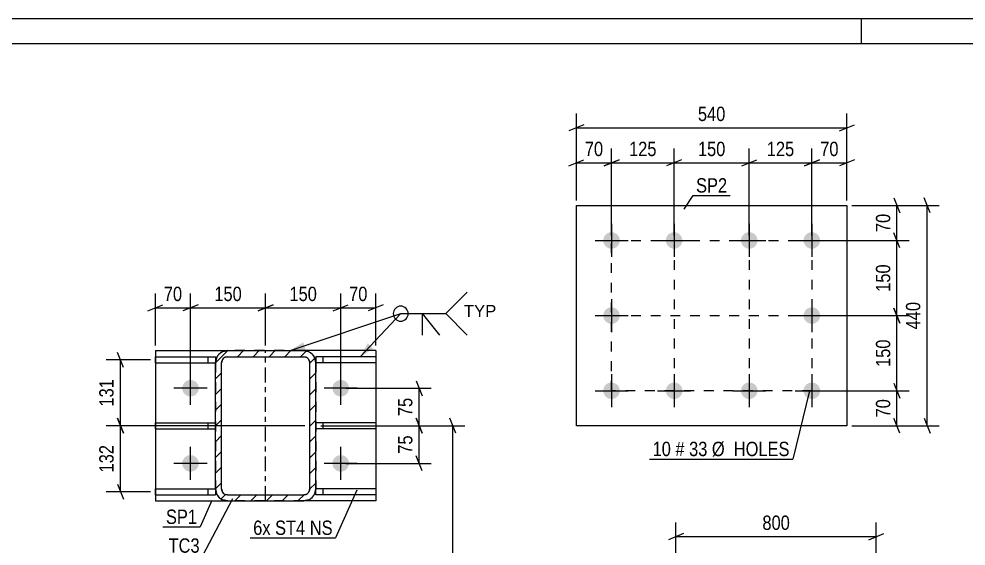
# Model space of a CAD drawing. Header units: millimetres. Extents: x 0 to 841, y 0 to 594.
# Drawn here: x 462.8 to 651.9, y 488.8 to 594 of the extents above; entities that cross this region are included whole.
import ezdxf

# ---------------------------------------------------------------- set-up
doc = ezdxf.new("R2010")
doc.units = ezdxf.units.MM
doc.linetypes.add('DXK_LINE_DOT2', pattern=[3.9198, 1.9599, -1.9599])
doc.linetypes.add('DXK_LINE_DOT3', pattern=[5.9187, 2.979, -0.9799, 0.9799, -0.9799])
doc.styles.add('Arial', font='ARIAL.TTF', dxfattribs={"height": 0.2})
doc.styles.add('Arial Narrow', font='ARIALN.TTF', dxfattribs={"height": 0.2})

# ---------------------------------------------------------------- blocks, each defined once
blk = doc.blocks.new('Unknown-681621213-15216')
at = {"color": 5, "linetype": 'Continuous'}
for p, q in [((841, 594), (0, 594)), ((631, 589), (631, 594)), ((836, 589), (5, 589))]:
    blk.add_line(p, q, dxfattribs=at)
blk = doc.blocks.new('Part-681621213-29061 - 29014')
at = {"color": 2, "linetype": 'Continuous'}
for p, q in [((534.02, 500.23), (522.02, 500.23)), ((522.02, 499.03), (522.02, 500.18)), ((534.02, 500.23), (534.02, 499.03)), ((534.02, 499.03), (522.02, 499.03))]:
    blk.add_line(p, q, dxfattribs=at)
at = {"color": 7, "linetype": 'DXK_LINE_DOT2'}
for p, q in [((522.02, 500.18), (522.02, 500.23)), ((522.02, 500.23), (522.02, 500.18)), ((523.52, 499.03), (523.52, 500.23))]:
    blk.add_line(p, q, dxfattribs=at)
blk = doc.blocks.new('Part-681621213-29019 - 29014')
at = {"linetype": 'Continuous'}
h = blk.add_hatch(dxfattribs=at)
h.set_pattern_fill('', scale=0.7, style=0, pattern_type=0)
h.set_pattern_definition([(45, (502.02, 500.1838), (-1.57154, 1.57154), [])])
h.paths.add_polyline_path([(502.02, 525.38), (502.02, 500.18), (502.2, 499.27), (502.72, 498.49), (503.5, 497.97), (504.42, 497.78), (519.62, 497.78), (520.54, 497.97), (521.32, 498.49), (521.84, 499.27), (522.02, 500.18), (522.02, 525.38), (521.84, 526.3), (521.32, 527.08), (520.54, 527.6), (519.62, 527.78), (504.42, 527.78), (503.5, 527.6), (502.72, 527.08), (502.2, 526.3)])
h.paths.add_polyline_path([(503.57, 526.23), (503.96, 526.49), (504.42, 526.58), (519.62, 526.58), (520.08, 526.49), (520.47, 526.23), (520.73, 525.84), (520.82, 525.38), (520.82, 500.18), (520.73, 499.72), (520.47, 499.34), (520.08, 499.08), (519.62, 498.98), (504.42, 498.98), (503.96, 499.08), (503.57, 499.34), (503.31, 499.72), (503.22, 500.18), (503.22, 525.38), (503.31, 525.84)])
at = {"color": 7, "linetype": 'DXK_LINE_DOT2'}
for p, q in [((503.5, 527.6), (504.42, 527.78)), ((504.42, 527.78), (519.62, 527.78)), ((519.62, 527.78), (520.54, 527.6)), ((502.02, 525.38), (502.2, 526.3)), ((503.31, 525.84), (503.22, 525.38)), ((504.42, 526.58), (503.96, 526.49)), ((504.42, 526.58), (519.62, 526.58)), ((520.08, 526.49), (519.62, 526.58)), ((520.82, 525.38), (520.73, 525.84)), ((521.84, 526.3), (522.02, 525.38)), ((502.02, 525.38), (502.02, 500.18)), ((503.22, 500.18), (503.22, 525.38)), ((520.82, 500.18), (520.82, 525.38)), ((522.02, 525.38), (522.02, 500.18)), ((502.2, 499.27), (502.02, 500.18)), ((503.22, 500.18), (503.31, 499.72)), ((520.73, 499.72), (520.82, 500.18)), ((522.02, 500.18), (521.84, 499.27)), ((504.42, 497.78), (503.5, 497.97)), ((503.96, 499.08), (504.42, 498.98)), ((504.42, 498.98), (519.62, 498.98)), ((504.42, 497.78), (519.62, 497.78)), ((519.62, 498.98), (520.08, 499.08)), ((520.54, 497.97), (519.62, 497.78))]:
    blk.add_line(p, q, dxfattribs=at)
at = {"color": 2, "linetype": 'Continuous'}
for p, q in [((504.42, 527.78), (503.5, 527.6)), ((504.42, 527.78), (519.62, 527.78)), ((520.54, 527.6), (519.62, 527.78)), ((502.2, 526.3), (502.02, 525.38)), ((503.22, 525.38), (503.31, 525.84)), ((503.96, 526.49), (504.42, 526.58)), ((504.42, 526.58), (519.62, 526.58)), ((519.62, 526.58), (520.08, 526.49)), ((520.73, 525.84), (520.82, 525.38)), ((522.02, 525.38), (521.84, 526.3)), ((502.02, 500.18), (502.02, 525.38)), ((503.22, 500.18), (503.22, 525.38)), ((520.82, 500.18), (520.82, 525.38)), ((522.02, 500.18), (522.02, 525.38)), ((502.02, 500.18), (502.2, 499.27)), ((503.31, 499.72), (503.22, 500.18)), ((520.82, 500.18), (520.73, 499.72)), ((521.84, 499.27), (522.02, 500.18)), ((503.5, 497.97), (504.42, 497.78)), ((504.42, 498.98), (503.96, 499.08)), ((504.42, 498.98), (519.62, 498.98)), ((504.42, 497.78), (519.62, 497.78)), ((520.08, 499.08), (519.62, 498.98)), ((519.62, 497.78), (520.54, 497.97))]:
    blk.add_line(p, q, dxfattribs=at)
at = {"color": 7, "linetype": 'DXK_LINE_DOT3'}
blk.add_line((512.02, 512.78), (512.02, 512.78), dxfattribs=at)
at = {"color": 7, "linetype": 'DXK_LINE_DOT2'}
for centre, radius, start, end in [((504.42, 525.38), 2.4, 112.5, 157.5), ((504.42, 525.38), 1.2, 112.5, 157.5), ((519.62, 525.38), 1.2, 22.5, 67.5), ((519.62, 525.38), 2.4, 22.5, 67.5), ((504.42, 500.18), 1.2, 202.5, 247.5), ((519.62, 500.18), 1.2, 292.5, 337.5), ((504.42, 500.18), 2.4, 202.5, 247.5), ((519.62, 500.18), 2.4, 292.5, 337.5)]:
    blk.add_arc(centre, radius, start, end, dxfattribs=at)
at = {"color": 2, "linetype": 'Continuous'}
for centre, radius, start, end in [((504.42, 525.38), 2.4, 112.5, 157.5), ((504.42, 525.38), 1.2, 112.5, 157.5), ((519.62, 525.38), 1.2, 22.5, 67.5), ((519.62, 525.38), 2.4, 22.5, 67.5), ((504.42, 500.18), 1.2, 202.5, 247.5), ((519.62, 500.18), 1.2, 292.5, 337.5), ((504.42, 500.18), 2.4, 202.5, 247.5), ((519.62, 500.18), 2.4, 292.5, 337.5)]:
    blk.add_arc(centre, radius, start, end, dxfattribs=at)
blk = doc.blocks.new('Part-681621213-29024 - 29014')
at = {"color": 2, "linetype": 'Continuous'}
for p, q in [((490.02, 527.78), (490.02, 497.78)), ((490.02, 527.78), (504.42, 527.78)), ((534.02, 527.78), (519.62, 527.78)), ((534.02, 527.78), (534.02, 497.78)), ((490.02, 497.78), (504.42, 497.78)), ((534.02, 497.78), (519.62, 497.78))]:
    blk.add_line(p, q, dxfattribs=at)
at = {"color": 7, "linetype": 'DXK_LINE_DOT2'}
for p, q in [((519.62, 527.78), (504.42, 527.78)), ((519.62, 497.78), (504.42, 497.78))]:
    blk.add_line(p, q, dxfattribs=at)
at = {"color": 7, "linetype": 'DXK_LINE_DOT3'}
blk.add_line((512.02, 497.78), (512.02, 527.78), dxfattribs=at)
blk = doc.blocks.new('Part-681621213-29056 - 29014')
at = {"color": 2, "linetype": 'Continuous'}
for p, q in [((490.02, 512.18), (490.02, 513.38)), ((490.02, 513.38), (502.02, 513.38)), ((490.02, 512.18), (502.02, 512.18))]:
    blk.add_line(p, q, dxfattribs=at)
at = {"color": 7, "linetype": 'DXK_LINE_DOT2'}
for p, q in [((500.52, 512.18), (500.52, 513.38)), ((502.02, 513.38), (502.02, 512.18))]:
    blk.add_line(p, q, dxfattribs=at)
blk = doc.blocks.new('Part-681621213-29057 - 29014')
at = {"color": 2, "linetype": 'Continuous'}
for p, q in [((490.02, 525.33), (490.02, 526.53)), ((490.02, 526.53), (502.02, 526.53)), ((502.02, 526.53), (502.02, 525.38)), ((490.02, 525.33), (502.02, 525.33))]:
    blk.add_line(p, q, dxfattribs=at)
at = {"color": 7, "linetype": 'DXK_LINE_DOT2'}
for p, q in [((500.52, 525.33), (500.52, 526.53)), ((502.02, 525.38), (502.02, 525.33))]:
    blk.add_line(p, q, dxfattribs=at)
blk = doc.blocks.new('Part-681621213-29058 - 29014')
at = {"color": 2, "linetype": 'Continuous'}
for p, q in [((490.02, 499.03), (490.02, 500.23)), ((490.02, 500.23), (502.02, 500.23)), ((502.02, 500.18), (502.02, 499.03)), ((490.02, 499.03), (502.02, 499.03))]:
    blk.add_line(p, q, dxfattribs=at)
at = {"color": 7, "linetype": 'DXK_LINE_DOT2'}
for p, q in [((500.52, 499.03), (500.52, 500.23)), ((502.02, 500.18), (502.02, 500.23)), ((502.02, 500.23), (502.02, 500.18))]:
    blk.add_line(p, q, dxfattribs=at)
blk = doc.blocks.new('Part-681621213-29059 - 29014')
at = {"color": 2, "linetype": 'Continuous'}
for p, q in [((534.02, 513.38), (522.02, 513.38)), ((534.02, 513.38), (534.02, 512.18)), ((534.02, 512.18), (522.02, 512.18))]:
    blk.add_line(p, q, dxfattribs=at)
at = {"color": 7, "linetype": 'DXK_LINE_DOT2'}
for p, q in [((522.02, 513.38), (522.02, 512.18)), ((523.52, 512.18), (523.52, 513.38))]:
    blk.add_line(p, q, dxfattribs=at)
blk = doc.blocks.new('Part-681621213-29060 - 29014')
at = {"color": 2, "linetype": 'Continuous'}
for p, q in [((534.02, 526.53), (522.02, 526.53)), ((522.02, 526.53), (522.02, 525.38)), ((534.02, 526.53), (534.02, 525.33)), ((534.02, 525.33), (522.02, 525.33))]:
    blk.add_line(p, q, dxfattribs=at)
at = {"color": 7, "linetype": 'DXK_LINE_DOT2'}
for p, q in [((523.52, 525.33), (523.52, 526.53)), ((522.02, 525.38), (522.02, 525.33))]:
    blk.add_line(p, q, dxfattribs=at)
blk = doc.blocks.new('Bolt-681621213-29089 - 29014')
at = {"linetype": 'Continuous'}
for points in [[(495.37, 520.28, -1), (498.67, 520.28, -1)], [(525.37, 520.28, -1), (528.67, 520.28, -1)], [(495.37, 505.28, -1), (498.67, 505.28, -1)], [(525.37, 505.28, -1), (528.67, 505.28, -1)]]:
    blk.add_hatch(color=1, dxfattribs=at).paths.add_polyline_path(points)
at = {"color": 1, "linetype": 'Continuous'}
for p, q in [((497.02, 516.98), (497.02, 523.58)), ((527.02, 516.98), (527.02, 523.58)), ((500.32, 520.28), (493.72, 520.28)), ((530.32, 520.28), (523.72, 520.28)), ((497.02, 501.98), (497.02, 508.58)), ((527.02, 501.98), (527.02, 508.58)), ((500.32, 505.28), (493.72, 505.28)), ((530.32, 505.28), (523.72, 505.28))]:
    blk.add_line(p, q, dxfattribs=at)
blk = doc.blocks.new('Part-681621213-30352 - 30351')
at = {"color": 2, "linetype": 'Continuous'}
for p, q in [((574.09, 512.78), (574.09, 556.78)), ((574.09, 556.78), (628.09, 556.78)), ((628.09, 556.78), (628.09, 512.78)), ((628.09, 512.78), (574.09, 512.78))]:
    blk.add_line(p, q, dxfattribs=at)
blk = doc.blocks.new('Bolt-681621213-30353 - 30351')
at = {"linetype": 'Continuous'}
for points in [[(581.09, 551.43, -1), (581.09, 548.13, -1)], [(593.59, 551.43, -1), (593.59, 548.13, -1)], [(608.59, 551.43, -1), (608.59, 548.13, -1)], [(621.09, 551.43, -1), (621.09, 548.13, -1)], [(581.09, 536.43, -1), (581.09, 533.13, -1)], [(621.09, 536.43, -1), (621.09, 533.13, -1)], [(581.09, 521.43, -1), (581.09, 518.13, -1)], [(593.59, 521.43, -1), (593.59, 518.13, -1)], [(608.59, 521.43, -1), (608.59, 518.13, -1)], [(621.09, 521.43, -1), (621.09, 518.13, -1)]]:
    blk.add_hatch(color=1, dxfattribs=at).paths.add_polyline_path(points)
at = {"color": 1, "linetype": 'Continuous'}
for p, q in [((581.09, 553.08), (581.09, 546.48)), ((593.59, 553.08), (593.59, 546.48)), ((608.59, 553.08), (608.59, 546.48)), ((621.09, 553.08), (621.09, 546.48)), ((577.79, 549.78), (584.39, 549.78)), ((590.29, 549.78), (596.89, 549.78)), ((605.29, 549.78), (611.89, 549.78)), ((617.79, 549.78), (624.39, 549.78)), ((581.09, 538.08), (581.09, 531.48)), ((621.09, 538.08), (621.09, 531.48)), ((577.79, 534.78), (584.39, 534.78)), ((617.79, 534.78), (624.39, 534.78)), ((581.09, 523.08), (581.09, 516.48)), ((593.59, 523.08), (593.59, 516.48)), ((608.59, 523.08), (608.59, 516.48)), ((621.09, 523.08), (621.09, 516.48)), ((577.79, 519.78), (584.39, 519.78)), ((590.29, 519.78), (596.89, 519.78)), ((605.29, 519.78), (611.89, 519.78)), ((617.79, 519.78), (624.39, 519.78))]:
    blk.add_line(p, q, dxfattribs=at)
blk = doc.blocks.new('Rectangle-681621213-31728 - 30351')
at = {"color": 1, "linetype": 'DXK_LINE_DOT2'}
blk.add_lwpolyline([(581.09, 549.78), (621.09, 549.78), (621.09, 519.78), (581.09, 519.78), (581.09, 549.78)], close=True, dxfattribs=at)
blk = doc.blocks.new('Line-681621213-31786 - 30351')
at = {"color": 1, "linetype": 'DXK_LINE_DOT2'}
blk.add_line((581.09, 534.78), (621.09, 534.78), dxfattribs=at)
blk = doc.blocks.new('Line-681621213-31793 - 30351')
at = {"color": 1, "linetype": 'DXK_LINE_DOT2'}
blk.add_line((593.59, 549.78), (593.59, 519.78), dxfattribs=at)
blk = doc.blocks.new('Line-681621213-31800 - 30351')
at = {"color": 1, "linetype": 'DXK_LINE_DOT2'}
blk.add_line((608.59, 549.78), (608.59, 519.78), dxfattribs=at)
blk = doc.blocks.new('StraightDimension-681621213-29604 - 29014')
at = {"color": 7, "linetype": 'Continuous'}
for p, q in [((497.02, 521.28), (497.02, 539.18)), ((512.02, 528.78), (512.02, 539.18)), ((498.52, 536.93), (495.52, 535.73)), ((497.02, 536.33), (512.02, 536.33)), ((510.52, 535.73), (513.52, 536.93))]:
    blk.add_line(p, q, dxfattribs=at)
at = {"color": 0}
blk.add_wipeout([(507.86, 537.08), (507.86, 541.28), (501.18, 541.28), (501.18, 537.08)], dxfattribs=at)
at = {"color": 3, "style": 'Arial Narrow'}
blk.add_text('150', height=2.863, dxfattribs=at).set_placement((501.78, 537.68))
blk = doc.blocks.new('StraightDimension-681621213-29771 - 29014')
at = {"color": 7, "linetype": 'Continuous'}
for p, q in [((528.02, 520.28), (545.07, 520.28)), ((542.07, 521.78), (543.27, 518.78)), ((542.67, 512.78), (542.67, 520.28)), ((523.02, 512.78), (545.07, 512.78)), ((543.27, 511.28), (542.07, 514.28))]:
    blk.add_line(p, q, dxfattribs=at)
at = {"color": 0}
blk.add_wipeout([(541.92, 518.96), (537.72, 518.96), (537.72, 514.11), (541.92, 514.11)], dxfattribs=at)
at = {"color": 3, "style": 'Arial Narrow'}
blk.add_text('75', height=2.863, rotation=90.0002, dxfattribs=at).set_placement((541.32, 514.71))
blk = doc.blocks.new('StraightDimension-681621213-29772 - 29014')
at = {"color": 7, "linetype": 'Continuous'}
for p, q in [((523.02, 512.78), (545.07, 512.78)), ((542.07, 514.28), (543.27, 511.28)), ((542.67, 505.28), (542.67, 512.78)), ((528.02, 505.28), (545.07, 505.28)), ((543.27, 503.78), (542.07, 506.78))]:
    blk.add_line(p, q, dxfattribs=at)
at = {"color": 0}
blk.add_wipeout([(541.92, 511.46), (537.72, 511.46), (537.72, 506.61), (541.92, 506.61)], dxfattribs=at)
at = {"color": 3, "style": 'Arial Narrow'}
blk.add_text('75', height=2.863, rotation=90.0002, dxfattribs=at).set_placement((541.32, 507.21))
blk = doc.blocks.new('StraightDimension-681621213-29602 - 29014')
at = {"color": 7, "linetype": 'Continuous'}
for p, q in [((527.02, 521.28), (527.02, 539.18)), ((534.02, 528.78), (534.02, 539.18)), ((525.52, 535.73), (528.52, 536.93)), ((527.02, 536.33), (534.02, 536.33)), ((535.52, 536.93), (532.52, 535.73))]:
    blk.add_line(p, q, dxfattribs=at)
at = {"color": 0}
blk.add_wipeout([(532.95, 537.08), (532.95, 541.28), (528.09, 541.28), (528.09, 537.08)], dxfattribs=at)
at = {"color": 3, "style": 'Arial Narrow'}
blk.add_text('70', height=2.863, dxfattribs=at).set_placement((528.69, 537.68))
blk = doc.blocks.new('StraightDimension-681621213-29603 - 29014')
at = {"color": 7, "linetype": 'Continuous'}
for p, q in [((512.02, 528.78), (512.02, 539.18)), ((527.02, 521.28), (527.02, 539.18)), ((513.52, 536.93), (510.52, 535.73)), ((512.02, 536.33), (527.02, 536.33)), ((525.52, 535.73), (528.52, 536.93))]:
    blk.add_line(p, q, dxfattribs=at)
at = {"color": 0}
blk.add_wipeout([(522.86, 537.08), (522.86, 541.28), (516.18, 541.28), (516.18, 537.08)], dxfattribs=at)
at = {"color": 3, "style": 'Arial Narrow'}
blk.add_text('150', height=2.863, dxfattribs=at).set_placement((516.78, 537.68))
blk = doc.blocks.new('StraightDimension-681621213-29816 - 29014')
at = {"color": 7, "linetype": 'Continuous'}
for p, q in [((523.02, 512.78), (551.81, 512.78)), ((550.01, 511.28), (548.81, 514.28)), ((549.41, 429.78), (549.41, 512.78)), ((548.81, 431.28), (550.01, 428.28)), ((521.82, 429.78), (551.81, 429.78))]:
    blk.add_line(p, q, dxfattribs=at)
at = {"color": 0}
blk.add_wipeout([(548.66, 475.54), (544.46, 475.54), (544.46, 467.03), (548.66, 467.03)], dxfattribs=at)
at = {"color": 3, "style": 'Arial Narrow'}
blk.add_text('3190', height=2.863, rotation=90.0002, dxfattribs=at).set_placement((548.06, 467.63))
blk = doc.blocks.new('StraightDimension-681621213-29605 - 29014')
at = {"color": 7, "linetype": 'Continuous'}
for p, q in [((490.02, 528.78), (490.02, 539.18)), ((497.02, 521.28), (497.02, 539.18)), ((488.52, 535.73), (491.52, 536.93)), ((490.02, 536.33), (497.02, 536.33)), ((498.52, 536.93), (495.52, 535.73))]:
    blk.add_line(p, q, dxfattribs=at)
at = {"color": 0}
blk.add_wipeout([(495.95, 537.08), (495.95, 541.28), (491.09, 541.28), (491.09, 537.08)], dxfattribs=at)
at = {"color": 3, "style": 'Arial Narrow'}
blk.add_text('70', height=2.863, dxfattribs=at).set_placement((491.69, 537.68))
blk = doc.blocks.new('StraightDimension-681621213-29728 - 29014')
at = {"color": 7, "linetype": 'Continuous'}
for p, q in [((489.02, 525.93), (480.16, 525.93)), ((483.61, 524.43), (482.41, 527.43)), ((483.01, 512.78), (483.01, 525.93)), ((519.82, 512.78), (480.16, 512.78)), ((482.41, 514.28), (483.61, 511.28))]:
    blk.add_line(p, q, dxfattribs=at)
at = {"color": 0}
blk.add_wipeout([(482.26, 522.7), (478.06, 522.7), (478.06, 516.02), (482.26, 516.02)], dxfattribs=at)
at = {"color": 3, "style": 'Arial Narrow'}
blk.add_text('131', height=2.863, rotation=90.0002, dxfattribs=at).set_placement((481.66, 516.62))
blk = doc.blocks.new('StraightDimension-681621213-29729 - 29014')
at = {"color": 7, "linetype": 'Continuous'}
for p, q in [((519.82, 512.78), (480.16, 512.78)), ((483.61, 511.28), (482.41, 514.28)), ((483.01, 499.63), (483.01, 512.78)), ((489.02, 499.63), (480.16, 499.63)), ((482.41, 501.13), (483.61, 498.13))]:
    blk.add_line(p, q, dxfattribs=at)
at = {"color": 0}
blk.add_wipeout([(482.26, 509.55), (478.06, 509.55), (478.06, 502.87), (482.26, 502.87)], dxfattribs=at)
at = {"color": 3, "style": 'Arial Narrow'}
blk.add_text('132', height=2.863, rotation=90.0002, dxfattribs=at).set_placement((481.66, 503.47))
blk = doc.blocks.new('StraightDimension-681621213-30529 - 30351')
at = {"color": 7, "linetype": 'Continuous'}
for p, q in [((637.49, 558.28), (638.69, 555.28)), ((629.09, 556.78), (640.49, 556.78)), ((638.09, 549.78), (638.09, 556.78)), ((638.69, 548.28), (637.49, 551.28)), ((622.09, 549.78), (640.49, 549.78))]:
    blk.add_line(p, q, dxfattribs=at)
at = {"color": 0}
blk.add_wipeout([(637.34, 555.71), (633.14, 555.71), (633.14, 550.85), (637.34, 550.85)], dxfattribs=at)
at = {"color": 3, "style": 'Arial Narrow'}
blk.add_text('70', height=2.863, rotation=90.0002, dxfattribs=at).set_placement((636.74, 551.45))
blk = doc.blocks.new('StraightDimension-681621213-30532 - 30351')
at = {"color": 7, "linetype": 'Continuous'}
for p, q in [((637.49, 521.28), (638.69, 518.28)), ((622.09, 519.78), (640.49, 519.78)), ((638.09, 512.78), (638.09, 519.78)), ((629.09, 512.78), (640.49, 512.78)), ((638.69, 511.28), (637.49, 514.28))]:
    blk.add_line(p, q, dxfattribs=at)
at = {"color": 0}
blk.add_wipeout([(637.34, 518.71), (633.14, 518.71), (633.14, 513.85), (637.34, 513.85)], dxfattribs=at)
at = {"color": 3, "style": 'Arial Narrow'}
blk.add_text('70', height=2.863, rotation=90.0002, dxfattribs=at).set_placement((636.74, 514.45))
blk = doc.blocks.new('StraightDimension-681621213-30545 - 30351')
at = {"color": 7, "linetype": 'Continuous'}
for p, q in [((644.69, 555.28), (643.49, 558.28)), ((629.09, 556.78), (646.49, 556.78)), ((644.09, 512.78), (644.09, 556.78)), ((629.09, 512.78), (646.49, 512.78)), ((643.49, 514.28), (644.69, 511.28))]:
    blk.add_line(p, q, dxfattribs=at)
at = {"color": 0}
blk.add_wipeout([(643.34, 538.12), (639.14, 538.12), (639.14, 531.43), (643.34, 531.43)], dxfattribs=at)
at = {"color": 3, "style": 'Arial Narrow'}
blk.add_text('440', height=2.863, rotation=90.0002, dxfattribs=at).set_placement((642.74, 532.03))
blk = doc.blocks.new('StraightDimension-681621213-30549 - 30351')
at = {"color": 7, "linetype": 'Continuous'}
for p, q in [((621.09, 550.78), (621.09, 568.12)), ((628.09, 557.78), (628.09, 568.12)), ((619.59, 564.67), (622.59, 565.87)), ((629.59, 565.87), (626.59, 564.67)), ((621.09, 565.27), (628.09, 565.27))]:
    blk.add_line(p, q, dxfattribs=at)
at = {"color": 0}
blk.add_wipeout([(627.02, 566.02), (627.02, 570.22), (622.16, 570.22), (622.16, 566.02)], dxfattribs=at)
at = {"color": 3, "style": 'Arial Narrow'}
blk.add_text('70', height=2.863, dxfattribs=at).set_placement((622.76, 566.62))
blk = doc.blocks.new('StraightDimension-681621213-30553 - 30351')
at = {"color": 7, "linetype": 'Continuous'}
for p, q in [((574.09, 557.78), (574.09, 568.12)), ((581.09, 550.78), (581.09, 568.12)), ((572.59, 564.67), (575.59, 565.87)), ((582.59, 565.87), (579.59, 564.67)), ((574.09, 565.27), (581.09, 565.27))]:
    blk.add_line(p, q, dxfattribs=at)
at = {"color": 0}
blk.add_wipeout([(580.02, 566.02), (580.02, 570.22), (575.16, 570.22), (575.16, 566.02)], dxfattribs=at)
at = {"color": 3, "style": 'Arial Narrow'}
blk.add_text('70', height=2.863, dxfattribs=at).set_placement((575.76, 566.62))
blk = doc.blocks.new('StraightDimension-681621213-30569 - 30351')
at = {"color": 7, "linetype": 'Continuous'}
for p, q in [((574.09, 557.78), (574.09, 575.12)), ((628.09, 557.78), (628.09, 575.12)), ((575.59, 572.87), (572.59, 571.67)), ((574.09, 572.27), (628.09, 572.27)), ((626.59, 571.67), (629.59, 572.87))]:
    blk.add_line(p, q, dxfattribs=at)
at = {"color": 0}
blk.add_wipeout([(604.43, 573.02), (604.43, 577.22), (597.74, 577.22), (597.74, 573.02)], dxfattribs=at)
at = {"color": 3, "style": 'Arial Narrow'}
blk.add_text('540', height=2.863, dxfattribs=at).set_placement((598.34, 573.62))
blk = doc.blocks.new('StraightDimension-681621213-37222 - 30351')
at = {"color": 7, "linetype": 'Continuous'}
for p, q in [((638.69, 533.28), (637.49, 536.28)), ((622.09, 534.78), (640.49, 534.78)), ((638.09, 519.78), (638.09, 534.78)), ((637.49, 521.28), (638.69, 518.28)), ((622.09, 519.78), (640.49, 519.78))]:
    blk.add_line(p, q, dxfattribs=at)
at = {"color": 0}
blk.add_wipeout([(637.34, 530.62), (633.14, 530.62), (633.14, 523.93), (637.34, 523.93)], dxfattribs=at)
at = {"color": 3, "style": 'Arial Narrow'}
blk.add_text('150', height=2.863, rotation=90.0002, dxfattribs=at).set_placement((636.74, 524.53))
blk = doc.blocks.new('StraightDimension-681621213-37224 - 30351')
at = {"color": 7, "linetype": 'Continuous'}
for p, q in [((638.69, 548.28), (637.49, 551.28)), ((622.09, 549.78), (640.49, 549.78)), ((638.09, 534.78), (638.09, 549.78)), ((637.49, 536.28), (638.69, 533.28)), ((622.09, 534.78), (640.49, 534.78))]:
    blk.add_line(p, q, dxfattribs=at)
at = {"color": 0}
blk.add_wipeout([(637.34, 545.62), (633.14, 545.62), (633.14, 538.93), (637.34, 538.93)], dxfattribs=at)
at = {"color": 3, "style": 'Arial Narrow'}
blk.add_text('150', height=2.863, rotation=90.0002, dxfattribs=at).set_placement((636.74, 539.53))
blk = doc.blocks.new('StraightDimension-681621213-37226 - 30351')
at = {"color": 7, "linetype": 'Continuous'}
for p, q in [((581.09, 550.78), (581.09, 568.12)), ((593.59, 550.78), (593.59, 568.12)), ((579.59, 564.67), (582.59, 565.87)), ((595.09, 565.87), (592.09, 564.67)), ((581.09, 565.27), (593.59, 565.27))]:
    blk.add_line(p, q, dxfattribs=at)
at = {"color": 0}
blk.add_wipeout([(590.68, 566.02), (590.68, 570.22), (583.99, 570.22), (583.99, 566.02)], dxfattribs=at)
at = {"color": 3, "style": 'Arial Narrow'}
blk.add_text('125', height=2.863, dxfattribs=at).set_placement((584.59, 566.62))
blk = doc.blocks.new('StraightDimension-681621213-37228 - 30351')
at = {"color": 7, "linetype": 'Continuous'}
for p, q in [((593.59, 550.78), (593.59, 568.12)), ((608.59, 550.78), (608.59, 568.12)), ((595.09, 565.87), (592.09, 564.67)), ((607.09, 564.67), (610.09, 565.87)), ((593.59, 565.27), (608.59, 565.27))]:
    blk.add_line(p, q, dxfattribs=at)
at = {"color": 0}
blk.add_wipeout([(604.43, 566.02), (604.43, 570.22), (597.74, 570.22), (597.74, 566.02)], dxfattribs=at)
at = {"color": 3, "style": 'Arial Narrow'}
blk.add_text('150', height=2.863, dxfattribs=at).set_placement((598.34, 566.62))
blk = doc.blocks.new('StraightDimension-681621213-37230 - 30351')
at = {"color": 7, "linetype": 'Continuous'}
for p, q in [((608.59, 550.78), (608.59, 568.12)), ((621.09, 550.78), (621.09, 568.12)), ((607.09, 564.67), (610.09, 565.87)), ((622.59, 565.87), (619.59, 564.67)), ((608.59, 565.27), (621.09, 565.27))]:
    blk.add_line(p, q, dxfattribs=at)
at = {"color": 0}
blk.add_wipeout([(618.18, 566.02), (618.18, 570.22), (611.49, 570.22), (611.49, 566.02)], dxfattribs=at)
at = {"color": 3, "style": 'Arial Narrow'}
blk.add_text('125', height=2.863, dxfattribs=at).set_placement((612.09, 566.62))
blk = doc.blocks.new('StraightDimension-681621213-30757 - 30451')
at = {"color": 7, "linetype": 'Continuous'}
for p, q in [((593.96, 473.2), (593.96, 493.5)), ((633.96, 473.2), (633.96, 493.5)), ((595.46, 491.25), (592.46, 490.05)), ((593.96, 490.65), (633.96, 490.65)), ((632.46, 490.05), (635.46, 491.25))]:
    blk.add_line(p, q, dxfattribs=at)
at = {"color": 0}
blk.add_wipeout([(617.3, 491.4), (617.3, 495.6), (610.62, 495.6), (610.62, 491.4)], dxfattribs=at)
at = {"color": 3, "style": 'Arial Narrow'}
blk.add_text('800', height=2.863, dxfattribs=at).set_placement((611.22, 492))
blk = doc.blocks.new('Mark-681621213-29502 - 29014')
at = {"color": 0}
blk.add_wipeout([(498.84, 487.44), (498.84, 490.44), (492.64, 490.44), (492.64, 487.44)], dxfattribs=at)
blk.add_wipeout([(498.84, 487.44), (498.84, 490.44), (492.64, 490.44), (492.64, 487.44)], dxfattribs=at)
at = {"color": 30, "linetype": 'Continuous'}
for p in [(505.42, 498.17), (492.04, 486.84)]:
    blk.add_line(p, (499.44, 486.84), dxfattribs=at)
at = {"color": 3, "style": 'Arial Narrow'}
blk.add_text('TC3', height=2.863, dxfattribs=at).set_placement((492.64, 487.44))
blk = doc.blocks.new('Mark-681621213-29505 - 29014')
at = {"color": 0}
blk.add_wipeout([(498.33, 493.19), (498.33, 496.19), (492.12, 496.19), (492.12, 493.19)], dxfattribs=at)
blk.add_wipeout([(498.33, 493.19), (498.33, 496.19), (492.12, 496.19), (492.12, 493.19)], dxfattribs=at)
at = {"color": 30, "linetype": 'Continuous'}
for p in [(501.26, 497.9), (491.52, 492.59)]:
    blk.add_line(p, (498.93, 492.59), dxfattribs=at)
at = {"color": 3, "style": 'Arial Narrow'}
blk.add_text('SP1', height=2.863, dxfattribs=at).set_placement((492.12, 493.19))
blk = doc.blocks.new('MarkSet-681621213-29557 - 29014')
at = {"color": 0}
blk.add_wipeout([(513.01, 491), (513.01, 494), (509.54, 494), (509.54, 491)], dxfattribs=at)
blk.add_wipeout([(513.01, 491), (513.01, 494), (509.54, 494), (509.54, 491)], dxfattribs=at)
blk.add_wipeout([(519.94, 491), (519.94, 494), (513.91, 494), (513.91, 491)], dxfattribs=at)
blk.add_wipeout([(519.94, 491), (519.94, 494), (513.91, 494), (513.91, 491)], dxfattribs=at)
at = {"color": 3, "style": 'Arial Narrow'}
for s, p in [('6x', (509.54, 491)), ('ST4', (513.91, 491))]:
    blk.add_text(s, height=2.863, dxfattribs=at).set_placement(p)
at = {"color": 0}
blk.add_wipeout([(525.4, 491), (525.4, 494), (520.84, 494), (520.84, 491)], dxfattribs=at)
blk.add_wipeout([(525.4, 491), (525.4, 494), (520.84, 494), (520.84, 491)], dxfattribs=at)
at = {"color": 30, "linetype": 'Continuous'}
for p in [(530.21, 499.96), (508.94, 490.4)]:
    blk.add_line(p, (526, 490.4), dxfattribs=at)
at = {"color": 3, "style": 'Arial Narrow'}
blk.add_text('NS', height=2.863, dxfattribs=at).set_placement((520.84, 491))
blk = doc.blocks.new('WeldMark-681621213-33704 - 29014')
at = {"linetype": 'Continuous'}
for points in [[(519.99, 528.02), (516.9, 527.78), (519.51, 529.45)], [(533.5, 528.21), (530.91, 526.53), (532.41, 529.24)]]:
    blk.add_hatch(color=30, dxfattribs=at).paths.add_polyline_path(points)
at = {"color": 30, "linetype": 'Continuous'}
for p, q in [((516.9, 527.78), (539, 535.17)), ((530.91, 526.53), (539, 535.17)), ((539, 535.17), (548, 535.17))]:
    blk.add_line(p, q, dxfattribs=at)
at = {"color": 3, "linetype": 'Continuous'}
for q in [(546.72, 530.89), (543.29, 530.89)]:
    blk.add_line((543.29, 535.17), q, dxfattribs=at)
for start, end in [(90, 270), (270, 90)]:
    blk.add_arc((539, 535.17), 1.5, start, end, dxfattribs=at)
at = {"color": 0, "linetype": 'Continuous'}
blk.add_wipeout([(558.08, 534.52), (558.08, 537.02), (551.6, 537.02), (551.6, 534.52)], dxfattribs=at)
blk.add_wipeout([(558.08, 534.52), (558.08, 537.02), (551.6, 537.02), (551.6, 534.52)], dxfattribs=at)
at = {"color": 3, "linetype": 'Continuous'}
for q in [(552.29, 539.46), (552.29, 530.89)]:
    blk.add_line((548, 535.17), q, dxfattribs=at)
at = {"color": 3, "linetype": 'Continuous', "style": 'Arial'}
blk.add_text('TYP', height=2.388, dxfattribs=at).set_placement((551.6, 534.52))
blk = doc.blocks.new('Mark-681621213-30805 - 30351')
at = {"color": 0}
blk.add_wipeout([(604.18, 559.35), (604.18, 562.35), (597.97, 562.35), (597.97, 559.35)], dxfattribs=at)
blk.add_wipeout([(604.18, 559.35), (604.18, 562.35), (597.97, 562.35), (597.97, 559.35)], dxfattribs=at)
at = {"color": 30, "linetype": 'Continuous'}
for p, q in [((595.6, 556.01), (597.37, 558.75)), ((597.37, 558.75), (604.78, 558.75))]:
    blk.add_line(p, q, dxfattribs=at)
at = {"color": 3, "style": 'Arial Narrow'}
blk.add_text('SP2', height=2.863, dxfattribs=at).set_placement((597.97, 559.35))
blk = doc.blocks.new('Mark-681621213-30808 - 30351')
at = {"color": 0}
blk.add_wipeout([(592.95, 506.73), (592.95, 509.73), (589.29, 509.73), (589.29, 506.73)], dxfattribs=at)
blk.add_wipeout([(592.95, 506.73), (592.95, 509.73), (589.29, 509.73), (589.29, 506.73)], dxfattribs=at)
at = {"color": 3, "style": 'Arial Narrow'}
blk.add_text('10', height=2.863, dxfattribs=at).set_placement((589.29, 506.73))
at = {"color": 0}
blk.add_wipeout([(595.68, 506.73), (595.68, 509.73), (593.85, 509.73), (593.85, 506.73)], dxfattribs=at)
blk.add_wipeout([(595.68, 506.73), (595.68, 509.73), (593.85, 509.73), (593.85, 506.73)], dxfattribs=at)
blk.add_wipeout([(600.23, 506.73), (600.23, 509.73), (596.58, 509.73), (596.58, 506.73)], dxfattribs=at)
blk.add_wipeout([(600.23, 506.73), (600.23, 509.73), (596.58, 509.73), (596.58, 506.73)], dxfattribs=at)
at = {"color": 3, "style": 'Arial Narrow'}
for s, height, p in [('#', 2.86, (593.85, 506.73)), ('33', 2.863, (596.58, 506.73))]:
    blk.add_text(s, height=height, dxfattribs=at).set_placement(p)
at = {"color": 0}
blk.add_wipeout([(616.66, 506.73), (616.66, 509.73), (601.13, 509.73), (601.13, 506.73)], dxfattribs=at)
blk.add_wipeout([(616.66, 506.73), (616.66, 509.73), (601.13, 509.73), (601.13, 506.73)], dxfattribs=at)
at = {"color": 7, "linetype": 'Continuous'}
for p in [(620.61, 519.76), (588.69, 506.13)]:
    blk.add_line(p, (617.26, 506.13), dxfattribs=at)
at = {"color": 3, "style": 'Arial Narrow'}
blk.add_text('Ø  HOLES', height=2.863, dxfattribs=at).set_placement((601.13, 506.73))

msp = doc.modelspace()

# ---------------------------------------------------------------- block references
for name in ['Unknown-681621213-15216', 'Part-681621213-30352 - 30351', 'Bolt-681621213-30353 - 30351', 'Rectangle-681621213-31728 - 30351', 'Line-681621213-31793 - 30351', 'Line-681621213-31800 - 30351', 'Line-681621213-31786 - 30351', 'Part-681621213-29024 - 29014', 'Part-681621213-29019 - 29014', 'Part-681621213-29057 - 29014', 'Part-681621213-29060 - 29014', 'Bolt-681621213-29089 - 29014', 'Part-681621213-29056 - 29014', 'Part-681621213-29059 - 29014', 'Part-681621213-29058 - 29014', 'Part-681621213-29061 - 29014']:
    msp.add_blockref(name, (0, 0))

# ---------------------------------------------------------------- next in the draw order: block references
for name in ['StraightDimension-681621213-30553 - 30351', 'StraightDimension-681621213-30529 - 30351', 'StraightDimension-681621213-29604 - 29014', 'StraightDimension-681621213-29771 - 29014', 'StraightDimension-681621213-30532 - 30351', 'Mark-681621213-30808 - 30351', 'StraightDimension-681621213-30757 - 30451']:
    msp.add_blockref(name, (0, 0))

# ---------------------------------------------------------------- next in the draw order: block references
for name in ['StraightDimension-681621213-30545 - 30351', 'StraightDimension-681621213-29605 - 29014', 'StraightDimension-681621213-29602 - 29014', 'StraightDimension-681621213-29772 - 29014']:
    msp.add_blockref(name, (0, 0))

# ---------------------------------------------------------------- next in the draw order: block references
for name in ['StraightDimension-681621213-30549 - 30351', 'StraightDimension-681621213-29603 - 29014', 'StraightDimension-681621213-37222 - 30351', 'StraightDimension-681621213-29816 - 29014']:
    msp.add_blockref(name, (0, 0))

# ---------------------------------------------------------------- next in the draw order: block references
for name in ['StraightDimension-681621213-30569 - 30351', 'StraightDimension-681621213-37224 - 30351', 'StraightDimension-681621213-29728 - 29014']:
    msp.add_blockref(name, (0, 0))

# ---------------------------------------------------------------- next in the draw order: block references
for name in ['StraightDimension-681621213-37226 - 30351', 'WeldMark-681621213-33704 - 29014', 'StraightDimension-681621213-29729 - 29014']:
    msp.add_blockref(name, (0, 0))

# ---------------------------------------------------------------- next in the draw order: block references
for name in ['StraightDimension-681621213-37228 - 30351', 'MarkSet-681621213-29557 - 29014', 'Mark-681621213-29502 - 29014']:
    msp.add_blockref(name, (0, 0))

# ---------------------------------------------------------------- next in the draw order: block references
for name in ['StraightDimension-681621213-37230 - 30351', 'Mark-681621213-30805 - 30351', 'Mark-681621213-29505 - 29014']:
    msp.add_blockref(name, (0, 0))

doc.saveas('drawing.dxf')
